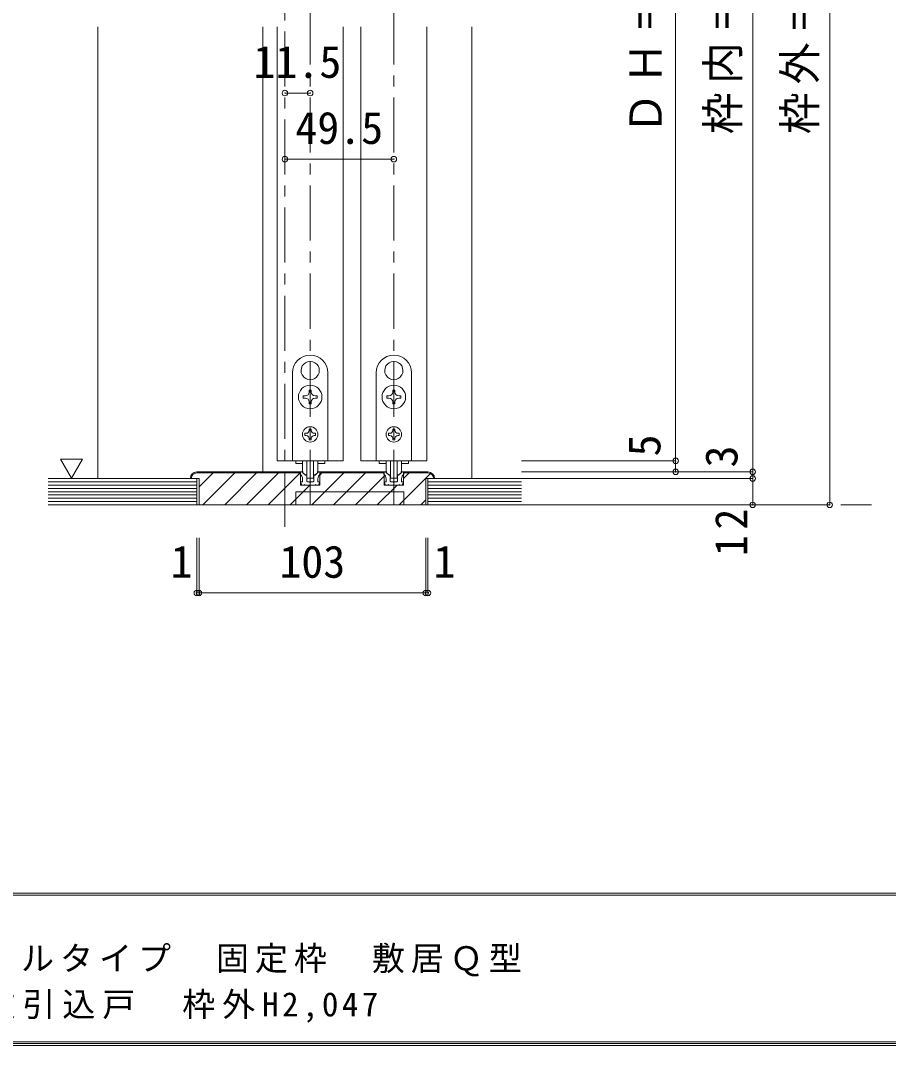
# Model space of a CAD drawing. Units: millimetres at full size, sheet at 1:5. Extents: x -957 to 993, y -689 to 708.
# Drawn here: x -467.5 to -73.2, y -689.1 to -223.6 of the extents above; entities that cross this region are included whole.
import ezdxf
from ezdxf.enums import TextEntityAlignment as Align

# ---------------------------------------------------------------- set-up
doc = ezdxf.new("R2010")
doc.units = ezdxf.units.MM
doc.header["$LTSCALE"] = 5
doc.header["$PDMODE"] = 32
doc.header["$PDSIZE"] = 2.5
doc.linetypes.add('CHAIN1', pattern=[8, 5, -1, 1, -1])
doc.layers.add('0-B_寸法', color=7, linetype='Continuous', lineweight=9)
doc.layers.add('F-1_枠', color=6, linetype='Continuous', lineweight=9)
doc.styles.add('ＭＳ ゴシック', font='')
doc.styles.get('ＭＳ ゴシック').set_extended_font_data('MS Gothic')

msp = doc.modelspace()

# ---------------------------------------------------------------- linework, layer by layer
at = {"layer": '0-B_寸法', "linetype": 'CHAIN1'}
for p, q in [((-347.408, -453.593), (-347.408, 76.058)), ((-335.908, -443.593), (-335.908, 0.407)), ((-297.908, -443.593), (-297.908, 0.407)), ((-454.908, -443.593), (-80.908, -443.593))]:
    msp.add_line(p, q, dxfattribs=at)
at = {"layer": '0-B_寸法'}
for p, q in [((-99.908, -443.594), (-99.908, 14.407)), ((-134.908, -443.594), (-134.908, -15.593)), ((-169.908, -29.593), (-169.908, -423.594)), ((-432.408, -226.593), (-432.408, -431.594)), ((-357.408, -226.593), (-357.408, -428.593)), ((-350.908, -226.593), (-350.908, -423.594)), ((-320.908, -226.593), (-320.908, -423.594)), ((-312.908, -226.593), (-312.908, -423.594)), ((-282.908, -226.593), (-282.908, -423.594)), ((-262.408, -431.594), (-262.408, -226.593)), ((-336.007, -378.445), (-335.908, -378.544)), ((-335.809, -378.445), (-335.908, -378.544)), ((-298.007, -378.445), (-297.908, -378.544)), ((-297.809, -378.445), (-297.908, -378.544)), ((-343.908, -423.594), (-343.908, -383.594)), ((-339.55, -384.582), (-339.415, -384.619)), ((-339.452, -384.754), (-339.415, -384.619)), ((-332.266, -384.582), (-332.401, -384.619)), ((-332.365, -384.754), (-332.401, -384.619)), ((-327.908, -383.594), (-327.908, -423.594)), ((-305.908, -423.594), (-305.908, -383.594)), ((-301.55, -384.582), (-301.415, -384.619)), ((-301.452, -384.754), (-301.415, -384.619)), ((-294.266, -384.582), (-294.401, -384.619)), ((-294.365, -384.754), (-294.401, -384.619)), ((-289.908, -383.594), (-289.908, -423.594)), ((-338.108, -394.094), (-339.058, -394.094)), ((-339.058, -394.094), (-339.058, -395.094)), ((-339.058, -395.094), (-338.108, -395.094)), ((-336.408, -391.444), (-336.408, -392.394)), ((-335.408, -391.444), (-336.408, -391.444)), ((-335.408, -392.394), (-335.408, -391.444)), ((-332.758, -394.094), (-333.708, -394.094)), ((-333.708, -395.094), (-332.758, -395.094)), ((-332.758, -395.094), (-332.758, -394.094)), ((-300.108, -394.094), (-301.058, -394.094)), ((-301.058, -394.094), (-301.058, -395.094)), ((-301.058, -395.094), (-300.108, -395.094)), ((-298.408, -391.444), (-298.408, -392.394)), ((-297.408, -391.444), (-298.408, -391.444)), ((-297.408, -392.394), (-297.408, -391.444)), ((-294.758, -394.094), (-295.708, -394.094)), ((-295.708, -395.094), (-294.758, -395.094)), ((-294.758, -395.094), (-294.758, -394.094)), ((-335.408, -397.744), (-335.408, -396.794)), ((-297.408, -397.744), (-297.408, -396.794)), ((-336.408, -409.194), (-335.408, -409.194)), ((-336.408, -409.194), (-336.408, -409.794)), ((-335.408, -409.194), (-335.408, -409.794)), ((-298.408, -409.194), (-297.408, -409.194)), ((-298.408, -409.194), (-298.408, -409.794)), ((-297.408, -409.194), (-297.408, -409.794)), ((-337.708, -411.094), (-338.308, -411.094)), ((-338.308, -411.094), (-338.308, -412.094)), ((-338.308, -412.094), (-337.708, -412.094)), ((-336.408, -413.394), (-336.408, -413.994)), ((-335.408, -413.994), (-336.408, -413.994)), ((-335.408, -413.394), (-335.408, -413.994)), ((-334.108, -411.094), (-333.508, -411.094)), ((-299.708, -411.094), (-300.308, -411.094)), ((-300.308, -411.094), (-300.308, -412.094)), ((-300.308, -412.094), (-299.708, -412.094)), ((-298.408, -413.394), (-298.408, -413.994)), ((-297.408, -413.994), (-298.408, -413.994)), ((-297.408, -413.394), (-297.408, -413.994)), ((-296.108, -411.094), (-295.508, -411.094)), ((-449.344, -422.78), (-444.344, -431.44)), ((-320.908, -423.594), (-350.908, -423.594)), ((-327.908, -423.594), (-343.908, -423.594)), ((-342.508, -423.594), (-342.508, -424.794)), ((-342.508, -424.794), (-339.376, -424.794)), ((-339.408, -428.015), (-339.408, -423.594)), ((-337.408, -423.594), (-337.408, -431.215)), ((-334.408, -423.594), (-334.408, -431.215)), ((-332.44, -424.794), (-329.308, -424.794)), ((-332.408, -428.015), (-332.408, -423.594)), ((-329.308, -423.594), (-329.308, -424.794)), ((-312.908, -423.594), (-282.908, -423.594)), ((-289.908, -423.594), (-305.908, -423.594)), ((-304.508, -423.594), (-304.508, -424.794)), ((-304.508, -424.794), (-301.376, -424.794)), ((-301.408, -428.015), (-301.408, -423.594)), ((-299.408, -423.594), (-299.408, -431.215)), ((-296.408, -423.594), (-296.408, -431.215)), ((-294.44, -424.794), (-291.308, -424.794)), ((-294.408, -428.015), (-294.408, -423.594)), ((-291.308, -423.594), (-291.308, -424.794)), ((-169.908, -423.594), (-239.908, -423.594)), ((-169.908, -423.594), (-169.908, -428.594)), ((-387.408, -431.594), (-454.908, -431.594)), ((-390.408, -431.593), (-386.408, -431.593)), ((-387.408, -428.593), (-340.308, -428.593)), ((-387.408, -429.093), (-340.308, -429.093)), ((-387.408, -443.593), (-387.408, -431.594)), ((-386.408, -435.45), (-380.051, -429.093)), ((-386.408, -431.593), (-386.408, -443.593)), ((-384.652, -443.593), (-370.152, -429.093)), ((-374.752, -443.593), (-360.252, -429.093)), ((-364.853, -443.593), (-350.353, -429.093)), ((-354.953, -443.593), (-340.453, -429.093)), ((-340.408, -428.594), (-339.865, -428.594)), ((-340.408, -429.594), (-340.408, -428.594)), ((-340.308, -434.593), (-340.308, -428.593)), ((-338.246, -430.006), (-339.512, -428.74)), ((-339.408, -433.093), (-339.408, -431.83)), ((-338.034, -430.094), (-337.708, -430.094)), ((-337.508, -432.793), (-337.508, -430.294)), ((-334.708, -431.515), (-337.108, -431.515)), ((-335.154, -443.593), (-320.654, -429.093)), ((-334.308, -432.793), (-334.308, -430.294)), ((-333.782, -430.094), (-334.108, -430.094)), ((-333.57, -430.006), (-332.305, -428.74)), ((-332.408, -433.093), (-332.408, -431.83)), ((-331.508, -434.593), (-331.508, -428.593)), ((-302.308, -429.093), (-331.508, -429.093)), ((-331.508, -430.048), (-330.554, -429.093)), ((-325.255, -443.593), (-310.755, -429.093)), ((-315.355, -443.593), (-302.308, -430.546)), ((-302.408, -428.594), (-301.865, -428.594)), ((-302.408, -429.594), (-302.408, -428.594)), ((-300.246, -430.006), (-301.512, -428.74)), ((-301.408, -433.093), (-301.408, -431.83)), ((-300.034, -430.094), (-299.708, -430.094)), ((-299.508, -432.793), (-299.508, -430.294)), ((-296.708, -431.515), (-299.108, -431.515)), ((-296.308, -432.793), (-296.308, -430.294)), ((-295.782, -430.094), (-296.108, -430.094)), ((-295.57, -430.006), (-294.305, -428.74)), ((-295.556, -443.593), (-281.31, -429.347)), ((-294.408, -433.093), (-294.408, -431.83)), ((-293.508, -434.593), (-293.508, -428.593)), ((-282.408, -428.593), (-293.508, -428.593)), ((-293.508, -431.646), (-290.956, -429.093)), ((-282.408, -429.093), (-293.508, -429.093)), ((-283.408, -443.593), (-283.408, -431.593)), ((-279.408, -431.593), (-283.408, -431.593)), ((-282.408, -431.594), (-239.908, -431.594)), ((-282.408, -443.593), (-282.408, -431.594)), ((-134.908, -428.594), (-239.908, -428.594)), ((-134.908, -431.593), (-239.908, -431.593)), ((-387.408, -433.094), (-454.908, -433.094)), ((-387.408, -434.594), (-454.908, -434.594)), ((-387.408, -436.094), (-454.908, -436.094)), ((-345.054, -443.593), (-336.054, -434.593)), ((-331.508, -434.593), (-340.308, -434.593)), ((-339.708, -434.593), (-340.194, -433.367)), ((-339.408, -433.093), (-340.008, -433.093)), ((-338.608, -434.593), (-339.708, -434.593)), ((-338.608, -434.593), (-338.408, -434.393)), ((-338.408, -434.393), (-338.208, -434.593)), ((-333.608, -434.593), (-338.208, -434.593)), ((-335.908, -433.393), (-335.608, -433.093)), ((-335.608, -433.093), (-334.608, -433.093)), ((-333.408, -434.393), (-333.608, -434.593)), ((-333.208, -434.593), (-333.408, -434.393)), ((-333.208, -434.593), (-332.108, -434.593)), ((-332.408, -433.093), (-331.808, -433.093)), ((-332.108, -434.593), (-331.622, -433.367)), ((-305.456, -443.593), (-296.456, -434.593)), ((-293.508, -434.593), (-302.308, -434.593)), ((-301.708, -434.593), (-302.194, -433.367)), ((-301.408, -433.093), (-302.008, -433.093)), ((-300.608, -434.593), (-301.708, -434.593)), ((-300.608, -434.593), (-300.408, -434.393)), ((-300.408, -434.393), (-300.208, -434.593)), ((-295.608, -434.593), (-300.208, -434.593)), ((-297.908, -433.393), (-297.608, -433.093)), ((-297.608, -433.093), (-296.608, -433.093)), ((-295.408, -434.393), (-295.608, -434.593)), ((-295.208, -434.593), (-295.408, -434.393)), ((-295.208, -434.593), (-294.108, -434.593)), ((-294.408, -433.093), (-293.808, -433.093)), ((-294.108, -434.593), (-293.622, -433.367)), ((-282.408, -433.094), (-239.908, -433.094)), ((-282.408, -434.594), (-239.908, -434.594)), ((-282.408, -436.094), (-239.908, -436.094)), ((-387.408, -437.594), (-454.908, -437.594)), ((-387.408, -439.094), (-454.908, -439.094)), ((-387.408, -440.594), (-454.908, -440.594)), ((-387.408, -442.094), (-454.908, -442.094)), ((-342.408, -437.593), (-293.408, -437.593)), ((-342.408, -443.593), (-342.408, -437.593)), ((-293.408, -443.593), (-293.408, -437.593)), ((-285.657, -443.593), (-283.408, -441.345)), ((-282.408, -437.594), (-239.908, -437.594)), ((-282.408, -439.094), (-239.908, -439.094)), ((-282.408, -440.594), (-239.908, -440.594)), ((-282.408, -442.094), (-239.908, -442.094)), ((-387.408, -443.594), (-454.908, -443.594)), ((-387.408, -443.593), (-283.408, -443.593)), ((-282.408, -443.594), (-239.908, -443.594)), ((-99.908, -443.593), (-239.908, -443.593)), ((-99.908, -443.594), (-239.908, -443.594))]:
    msp.add_line(p, q, dxfattribs=at)
at = {"layer": '0-B_寸法', "color": 4}
for p, q in [((-347.408, -256.593), (-335.908, -256.593)), ((-347.408, -286.593), (-297.908, -286.593)), ((-387.408, -483.593), (-387.408, -458.593)), ((-386.408, -483.593), (-386.408, -458.593)), ((-283.408, -483.593), (-283.408, -458.593)), ((-282.408, -483.593), (-282.408, -458.593)), ((-387.408, -483.593), (-386.408, -483.593)), ((-283.408, -483.593), (-386.408, -483.593)), ((-283.408, -483.593), (-282.408, -483.593))]:
    msp.add_line(p, q, dxfattribs=at)
at = {"layer": '0-B_寸法'}
for points in [[(-336.408, -396.794), (-336.408, -397.744), (-335.408, -397.744)], [(-298.408, -396.794), (-298.408, -397.744), (-297.408, -397.744)], [(-333.508, -411.094), (-333.508, -412.094), (-334.108, -412.094)], [(-295.508, -411.094), (-295.508, -412.094), (-296.108, -412.094)], [(-449.344, -422.78), (-439.344, -422.78), (-444.344, -431.44)], [(-331.408, -429.594), (-331.408, -428.594), (-331.951, -428.594)], [(-302.308, -434.593), (-302.308, -428.593), (-331.508, -428.593)], [(-293.408, -429.594), (-293.408, -428.594), (-293.951, -428.594)], [(-337.208, -433.093), (-336.208, -433.093), (-335.908, -433.393)], [(-299.208, -433.093), (-298.208, -433.093), (-297.908, -433.393)]]:
    msp.add_lwpolyline(points, dxfattribs=at)
for centre, radius in [((-335.908, -394.594), 5.35), ((-297.908, -394.594), 5.35), ((-335.908, -411.594), 3.5), ((-297.908, -411.594), 3.5)]:
    msp.add_circle(centre, radius, dxfattribs=at)
for centre, radius, start, end in [((-335.908, -383.594), 8, 0, 180), ((-297.908, -383.594), 8, 0, 180), ((-335.908, -382.594), 4.15, 91.3645, 208.6355), ((-335.908, -382.594), 4.15, 331.3645, 88.6355), ((-297.908, -382.594), 4.15, 91.3645, 208.6355), ((-297.908, -382.594), 4.15, 331.3645, 88.6355), ((-335.908, -382.594), 4.15, 211.3645, 328.6355), ((-297.908, -382.594), 4.15, 211.3645, 328.6355), ((-338.108, -392.394), 1.7, 270, 0), ((-338.108, -396.794), 1.7, 0, 90), ((-333.708, -392.394), 1.7, 180, 270), ((-333.708, -396.794), 1.7, 90, 180), ((-300.108, -392.394), 1.7, 270, 0), ((-300.108, -396.794), 1.7, 0, 90), ((-295.708, -392.394), 1.7, 180, 270), ((-295.708, -396.794), 1.7, 90, 180), ((-337.708, -409.794), 1.3, 270, 0), ((-337.708, -413.394), 1.3, 0, 90), ((-334.108, -409.794), 1.3, 180, 270), ((-334.108, -413.394), 1.3, 90, 180), ((-299.708, -409.794), 1.3, 270, 0), ((-299.708, -413.394), 1.3, 0, 90), ((-296.108, -409.794), 1.3, 180, 270), ((-296.108, -413.394), 1.3, 90, 180), ((-337.408, -428.015), 2, 180, 264.78409), ((-334.408, -428.015), 2, 275.21591, 0), ((-299.408, -428.015), 2, 180, 264.78409), ((-296.408, -428.015), 2, 275.21591, 0), ((-387.408, -431.593), 3, 90, 180), ((-387.408, -431.593), 2.5, 90, 180), ((-342.408, -431.83), 3, 0, 48.19), ((-339.865, -429.094), 0.5, 45, 90), ((-338.034, -429.794), 0.3, 225, 270), ((-337.708, -430.294), 0.2, 0, 90), ((-337.608, -430.206), 0.2, 0, 84.78409), ((-337.208, -432.793), 0.3, 180, 270), ((-337.108, -431.215), 0.3, 180, 270), ((-334.708, -431.215), 0.3, 270, 0), ((-334.608, -432.793), 0.3, 270, 0), ((-334.208, -430.206), 0.2, 95.21591, 180), ((-334.108, -430.294), 0.2, 90, 180), ((-333.782, -429.794), 0.3, 270, 315), ((-329.408, -431.83), 3, 131.81, 180), ((-331.951, -429.094), 0.5, 90, 135), ((-304.408, -431.83), 3, 0, 48.19), ((-301.865, -429.094), 0.5, 45, 90), ((-300.034, -429.794), 0.3, 225, 270), ((-299.708, -430.294), 0.2, 0, 90), ((-299.608, -430.206), 0.2, 0, 84.78409), ((-299.208, -432.793), 0.3, 180, 270), ((-299.108, -431.215), 0.3, 180, 270), ((-296.708, -431.215), 0.3, 270, 0), ((-296.608, -432.793), 0.3, 270, 0), ((-296.208, -430.206), 0.2, 95.21591, 180), ((-296.108, -430.294), 0.2, 90, 180), ((-295.782, -429.794), 0.3, 270, 315), ((-291.408, -431.83), 3, 131.81, 180), ((-293.951, -429.094), 0.5, 90, 135), ((-282.408, -431.593), 3, 0, 90), ((-282.408, -431.593), 2.5, 0, 90), ((-340.008, -433.293), 0.2, 90, 201.616), ((-331.808, -433.293), 0.2, 338.384, 90), ((-302.008, -433.293), 0.2, 90, 201.616), ((-293.808, -433.293), 0.2, 338.384, 90)]:
    msp.add_arc(centre, radius, start, end, dxfattribs=at)
for p in [(-347.408, -256.593), (-335.908, -256.593), (-347.408, -286.593), (-297.908, -286.593), (-169.908, -423.594), (-169.908, -428.594), (-134.908, -428.594), (-134.908, -431.593), (-134.908, -443.594), (-99.908, -443.593), (-387.408, -483.593), (-386.408, -483.593), (-283.408, -483.593), (-282.408, -483.593)]:
    msp.add_point(p, dxfattribs=at)
at = {"layer": 'F-1_枠'}
for p, q in [((992.782, -619.898), (-957.218, -619.898)), ((992.782, -620.731), (-957.218, -620.731)), ((992.782, -687.398), (-957.218, -687.398)), ((992.782, -688.231), (-957.218, -688.231)), ((992.782, -689.065), (-957.218, -689.065))]:
    msp.add_line(p, q, dxfattribs=at)

# ---------------------------------------------------------------- texts
at = {"layer": '0-B_寸法', "style": 'ＭＳ ゴシック'}
for s, p in [('11.5', (-361.658, -254.093)), ('49.5', (-342.658, -284.093)), ('1', (-399.307, -481.093)), ('103', (-349.908, -481.093)), ('1', (-279.886, -481.093))]:
    msp.add_text(s, height=14.66, dxfattribs=at).set_placement(p, align=Align.BOTTOM_LEFT)
for s, p in [('5', (-172.408, -421.594)), ('3', (-137.408, -426.594))]:
    msp.add_text(s, height=14.66, rotation=90, dxfattribs=at).set_placement(p, align=Align.BOTTOM_LEFT)
at = {"layer": '0-B_寸法', "color": 3, "char_height": 14.66, "attachment_point": 7, "rotation": 90, "style": 'ＭＳ ゴシック'}
for s, insert in [('\\T1.2;\\W0.95;ＤＨ＝1,983\\~', (-172.408, -275.258)), ('\\T1.2;\\W0.95;枠内＝2,002\\~', (-137.408, -275.258)), ('\\T1.19;\\W0.95;枠外＝2,047', (-102.408, -275.258))]:
    msp.add_mtext(s, dxfattribs=dict(at, insert=insert))
at = {"layer": '0-B_寸法', "insert": (-137.408, -466.843), "char_height": 14.66, "attachment_point": 7, "rotation": 90, "style": 'ＭＳ ゴシック'}
msp.add_mtext('\\T1.27;\\W0.95;12', dxfattribs=at)
at = {"layer": '0-B_寸法', "char_height": 11, "attachment_point": 7, "style": 'ＭＳ ゴシック'}
for s, insert in [('\\T1.18;ドレタス\u3000H20Ｌ字開口納まり枠セット\u3000レールタイプ\u3000固定枠\u3000敷居Ｑ型', (-830.143, -657.733)), ('\\T1.21;【L】片引戸（170巾）＋【R】２枚引込戸\u3000枠外H2,047', (-747.953, -678.699))]:
    msp.add_mtext(s, dxfattribs=dict(at, insert=insert))

doc.saveas('drawing.dxf')
